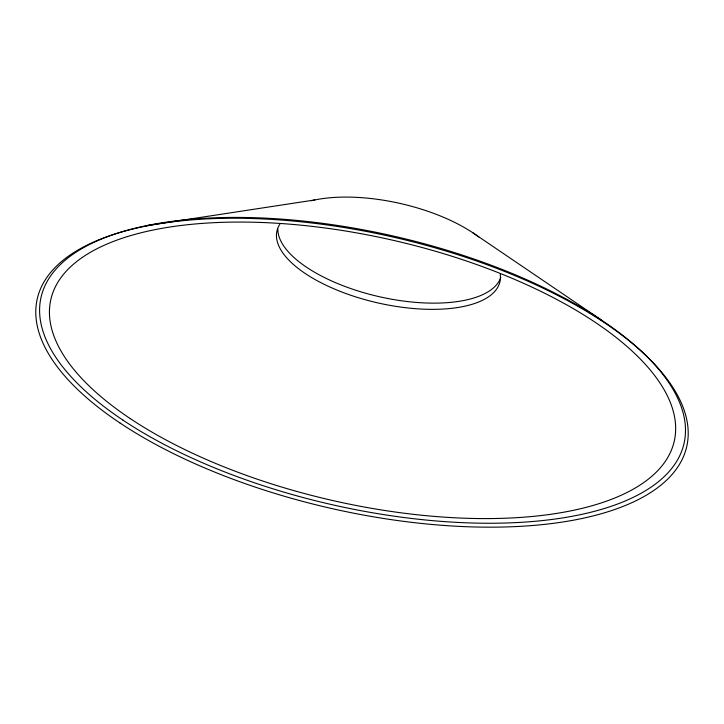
<?xml version="1.0" encoding="UTF-8"?>
<svg xmlns="http://www.w3.org/2000/svg" width="724" height="724" viewBox="0 0 724 724"><rect width="100%" height="100%" fill="white"/><g stroke="black" fill="none" stroke-linecap="round" stroke-linejoin="round"><path stroke-width="1.09" d="M145.949 225.743L314.741 199.969M472.935 232.838L602.106 320.524M500.248 274.242A114.338 47.775 12.8 0 1 377.91 302.922A114.338 47.775 12.8 0 1 279.844 224.214M500.8 277.41A114.338 47.775 12.8 0 1 381.783 297.256A114.338 47.775 12.8 0 1 277.853 228.956M311.211 200.765A114.338 47.775 12.8 0 1 478.836 237.029M120.021 423.015A333.031 139.162 12.8 0 0 672.451 474.03A333.031 139.162 12.8 0 0 293.519 221.073A333.031 139.162 12.8 0 0 120.021 423.015M130.284 418.617A319.655 133.578 12.8 0 0 660.532 467.577A319.655 133.578 12.8 0 0 296.813 224.784A319.655 133.578 12.8 0 0 130.284 418.617M122.98 420.137A329.71 137.777 12.8 0 0 669.899 470.636A329.71 137.777 12.8 0 0 294.749 220.214A329.71 137.777 12.8 0 0 122.98 420.137"/></g></svg>
